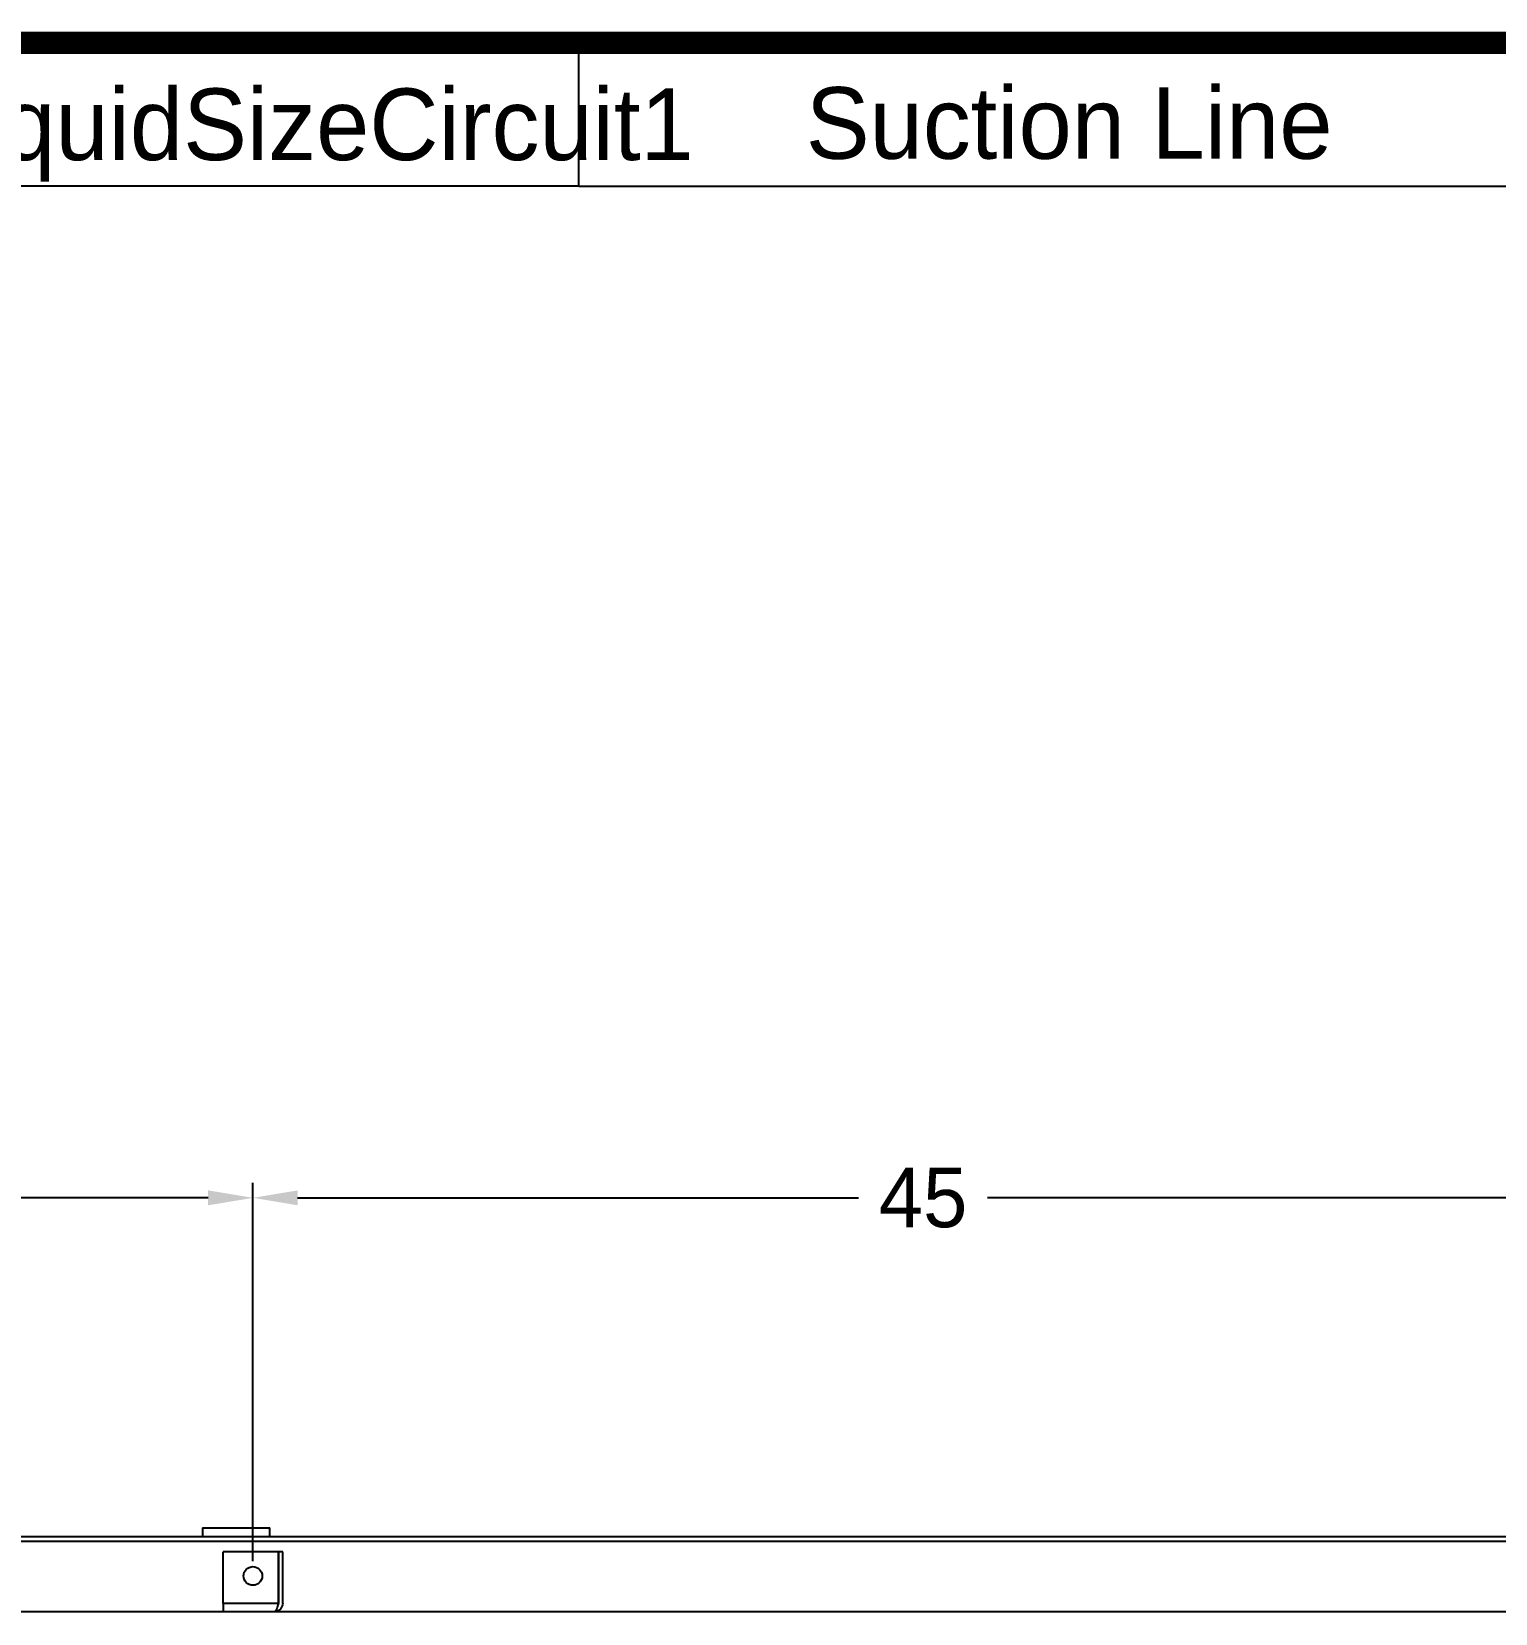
# Model space of a CAD drawing. Header units: inches. Extents: x 908 to 1218, y 246 to 442.
# Drawn here: x 1013.3 to 1062.4, y 385.4 to 438.4 of the extents above; entities that cross this region are included whole.
import ezdxf
from ezdxf.enums import TextEntityAlignment as Align

# ---------------------------------------------------------------- set-up
doc = ezdxf.new("R2010")
doc.units = ezdxf.units.IN
doc.header["$MEASUREMENT"] = 0
doc.header["$PDSIZE"] = -1
doc.layers.add('C1RC', color=7, linetype='Continuous')
doc.dimstyles.new('RAE Solutions', dxfattribs={"dimtxt": 2, "dimasz": 1.5, "dimexe": 0.5, "dimexo": 0.5, "dimgap": 0.5, "dimtad": 0, "dimtih": 1, "dimtoh": 1, "dimdec": 3, "dimrnd": 0.125, "dimzin": 1, "dimdsep": 46, "dimlunit": 5, "dimtxsty": 'Standard', "dimcen": 0.09, "dimadec": 0, "dimazin": 0, "dimtfac": 1, "dimtdec": 3, "dimtofl": 0, "dimtmove": 0, "dimatfit": 3, "dimfxl": 1, "dimtolj": 1, "dimtzin": 1, "dimarcsym": 0})

# ---------------------------------------------------------------- blocks, each defined once
blk = doc.blocks.new('*D197')
at = {"color": 0, "lineweight": -2}
for p, q in [((974.648, 387.183), (974.648, 399.857)), ((1020.711, 387.183), (1020.711, 399.857)), ((976.148, 399.357), (995.513, 399.357)), ((1019.211, 399.357), (999.846, 399.357))]:
    blk.add_line(p, q, dxfattribs=at)
at = {"color": 0}
for points in [[(976.148, 399.607), (976.148, 399.107), (974.648, 399.357)], [(1019.211, 399.607), (1019.211, 399.107), (1020.711, 399.357)]]:
    blk.add_solid(points, dxfattribs=at)
at = {"layer": 'Defpoints', "color": 0}
for p in [(1020.711, 399.357), (974.648, 386.683), (1020.711, 386.683)]:
    blk.add_point(p, dxfattribs=at)
at = {"color": 0, "insert": (997.68, 399.357), "char_height": 2, "attachment_point": 5}
blk.add_mtext('\\A1;46', dxfattribs=at)
blk = doc.blocks.new('*D198')
at = {"color": 0, "lineweight": -2}
for p, q in [((1020.711, 387.183), (1020.711, 399.857)), ((1065.648, 387.183), (1065.648, 399.857)), ((1022.211, 399.357), (1041.013, 399.357)), ((1064.148, 399.357), (1045.346, 399.357))]:
    blk.add_line(p, q, dxfattribs=at)
at = {"color": 0}
for points in [[(1022.211, 399.607), (1022.211, 399.107), (1020.711, 399.357)], [(1064.148, 399.607), (1064.148, 399.107), (1065.648, 399.357)]]:
    blk.add_solid(points, dxfattribs=at)
at = {"layer": 'Defpoints', "color": 0}
for p in [(1065.648, 399.357), (1020.711, 386.683), (1065.648, 386.683)]:
    blk.add_point(p, dxfattribs=at)
at = {"color": 0, "insert": (1043.18, 399.357), "char_height": 2, "attachment_point": 5}
blk.add_mtext('\\A1;45', dxfattribs=at)

msp = doc.modelspace()

# ---------------------------------------------------------------- linework, layer by layer
at = {"linetype": 'Continuous', "lineweight": 25}
for p, q in [((1019.0234, 388.2998), (1019.0234, 388.007)), ((1019.0234, 388.2998), (1021.2734, 388.2998)), ((1021.2734, 388.007), (1021.2734, 388.2998)), ((973.5229, 388.007), (1066.7739, 388.007)), ((973.5229, 387.85), (1066.7739, 387.85)), ((1019.7109, 385.7595), (1019.7109, 387.4955)), ((1021.5739, 387.4955), (1019.7109, 387.4955)), ((1021.5739, 385.7595), (1021.5739, 387.4955)), ((1021.7109, 387.4955), (1021.5809, 387.4955)), ((1021.5809, 385.7595), (1021.5809, 387.4955)), ((1021.7109, 385.7595), (1021.7109, 387.4955)), ((975.1484, 385.4955), (1065.1484, 385.4955)), ((1021.5739, 385.7595), (1019.7109, 385.7595)), ((1019.7109, 385.7595), (1019.7109, 385.4955))]:
    msp.add_line(p, q, dxfattribs=at)
at = {"const_width": 0.7526}
msp.add_lwpolyline([(913.0442, 249.9162), (1214.0906, 249.9162), (1214.0906, 438.0702), (913.0442, 438.0702), (913.0442, 249.9162)], dxfattribs=at)
at = {"linetype": 'Continuous', "lineweight": 25}
msp.add_circle((1020.7109, 386.683), 0.3125, dxfattribs=at)
for points, knots in [([(1021.4469, 385.4955), (1021.4575, 385.4995), (1021.4787, 385.5074), (1021.5104, 385.5685), (1021.5421, 385.6557), (1021.5633, 385.7249), (1021.5739, 385.7595)], [0, 0, 0, 0, 0.2499999, 0.5000007, 0.7499993, 1, 1, 1, 1]), ([(1021.7109, 385.7595), (1021.7084, 385.7316), (1021.7032, 385.6759), (1021.6632, 385.6011), (1021.6047, 385.5427), (1021.5305, 385.5033), (1021.4752, 385.4981), (1021.4469, 385.4955)], [0, 0, 0, 0, 0.1907776, 0.381661, 0.5768535, 0.7838767, 1, 1, 1, 1])]:
    msp.add_open_spline(points, degree=3, knots=knots, dxfattribs=at)
at = {"layer": 'C1RC'}
for q in [(1031.6437, 438.0783), (956.9181, 433.2703), (1093.9678, 433.2703)]:
    msp.add_line((1031.6437, 433.2703), q, dxfattribs=at)

# ---------------------------------------------------------------- texts
msp.add_text('i_LiquidSizeCircuit1', height=2.399976, dxfattribs=at).set_placement((1021.4006, 434.1406), align=Align.CENTER)
msp.add_text('Suction Line', height=2.399976, dxfattribs=at).set_placement((1039.2483, 434.185))

# ---------------------------------------------------------------- dimensions: what is measured, and where the dimension line sits
for base, p1, p2, picture, middle in [((1020.7109421022, 399.3569434638), (974.6484421022, 386.6830083522), (1020.7109421022, 386.6830083522), '*D197', (997.6796921022, 399.3569434638)), ((1065.6484421022, 399.3569434638), (1020.7109421022, 386.6830083522), (1065.6484421022, 386.6830083523), '*D198', (1043.1796921022, 399.3569434638))]:
    dim = msp.add_linear_dim(base=base, p1=p1, p2=p2, dimstyle='RAE Solutions')
    dim.commit()
    dim.dimension.update_dxf_attribs({"geometry": picture, "text_midpoint": middle})

doc.saveas('drawing.dxf')
